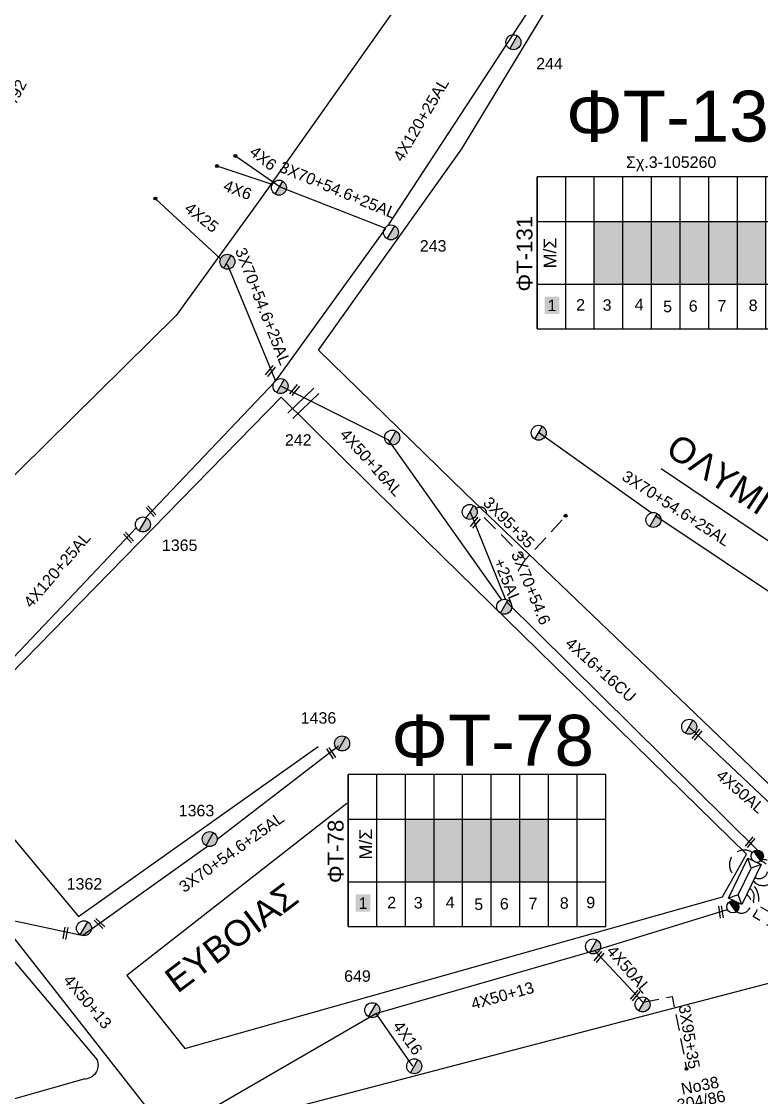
# Model space of a CAD drawing. Header units: millimetres. Extents: x 5010 to 7184, y -101 to 935.
# Drawn here: x 6154.3 to 6270.6, y 369.7 to 538.8 of the extents above; entities that cross this region are included whole.
import ezdxf
from ezdxf.enums import TextEntityAlignment as Align

# ---------------------------------------------------------------- set-up
doc = ezdxf.new("R2010")
doc.units = ezdxf.units.MM
doc.linetypes.add('DASHED', pattern=[19.05, 12.7, -6.35])
for name, color, linetype in [('Ασφαλειοκιβώτια Χ.Τ 9 αναχωρήσεων', 7, 'Continuous'), ('Γυμνά εναέρια ΧΤ (3Φ)   4x50AL', 7, 'Continuous'), ('Γυμνά εναέρια ΧΤ και ΦΟΠ (3Φ)   4x16+16CU', 7, 'Continuous'), ('Γυμνά εναέρια ΧΤ και ΦΟΠ (3Φ)   4x50+16AL', 7, 'Continuous'), ('Εναέρια παροχή ΧΤ 4x16', 7, 'SYN_LINE'), ('Επιγραφές - Σχήματα', 7, 'Continuous'), ('Καλώδια ΧΤ   2x6AL', 7, 'DASHED'), ('Καλώδια ΧΤ   3x150+50AL', 7, 'DASHED'), ('Καλώδια ΧΤ   3x95+35CU', 7, 'DASHED'), ('Καλώδια ΧΤ   3x95+50CU', 7, 'DASHED'), ('Καλώδια ΧΤ   4x25CU', 7, 'DASHED'), ('Καλώδια ΧΤ   4X50+13', 7, 'Continuous'), ('Καλώδια ΧΤ   4x6CU', 7, 'DASHED'), ('Μηχανική τομή', 7, 'Continuous'), ('Στύλος Ξύλινος', 7, 'Continuous'), ('Στύλος Ξύλινος @ 1', 7, 'Continuous'), ('Στύλος ΦΜ', 7, 'Continuous'), ('Στύλος ΦΜ @ 1', 7, 'Continuous'), ('Συνδέσεις', 7, 'Continuous'), ('Συνεστραμμένα ΧΤ   3x70+54.6+25AL', 7, 'SYN_LINE'), ('Συνεστραμμένα ΧΤ   4x120+25AL', 7, 'SYN_LINE'), ('Τομή', 7, 'Continuous'), ('Υποσταθμός εναέριος 2 στύλων', 7, 'Continuous'), ('Υποσταθμός πόλεως', 7, 'Continuous'), ('Υπόβαθρο ΔΕΗ', 7, 'Continuous')]:
    doc.layers.add(name, color=color, linetype=linetype)
doc.styles.get("Standard").update_dxf_attribs({"font": 'arial.ttf'})
doc.linetypes.add('SYN_LINE', pattern='A,0.5,-0.0001,["/\\/\\/\\/",Standard,S=0.1,R=0,X=0,Y=-0.05],-0.25', length=0.7501)

# ---------------------------------------------------------------- blocks, each defined once
blk = doc.blocks.new('ΑΣΦΑΛΕΙΟΚΙΒΩΤΙΟ ΥΠΟΣΤΑΘΜΟΥ 9 ΑΝΑΧΩΡΗΣΕΩΝ')
at = {"layer": 'Ασφαλειοκιβώτια Χ.Τ 9 αναχωρήσεων', "ltscale": 40}
for p, q in [((-23.8, 40.36), (24.02, 40.36)), ((-9.72, 40.36), (-9.72, -40.64)), ((9.94, 40.36), (9.94, -40.64)), ((-23.8, 31.36), (24.02, 31.36)), ((-23.8, 22.36), (24.02, 22.36)), ((-23.8, 13.36), (24.02, 13.36)), ((-23.8, 4.36), (24.02, 4.36)), ((-23.8, -4.64), (24.02, -4.64)), ((-23.8, -13.64), (24.02, -13.64)), ((-23.8, -22.64), (24.02, -22.64)), ((-23.8, -31.64), (24.02, -31.64))]:
    blk.add_line(p, q, dxfattribs=at)
at = {"layer": 'Ασφαλειοκιβώτια Χ.Τ 9 αναχωρήσεων'}
blk.add_lwpolyline([(-23.8, -40.64), (24.02, -40.64), (24.02, 40.36), (-23.8, 40.36)], close=True, dxfattribs=at)
for s, p in [('1', (-18.22, 37.06)), ('2', (-18.02, 28.07)), ('3', (-18.09, 19.73)), ('4', (-17.94, 9.66)), ('5', (-18.55, 0.71)), ('6', (-18.4, -7.35)), ('7', (-18.34, -16.37)), ('8', (-18.19, -26.2)), ('9', (-18.02, -34.53))]:
    blk.add_text(s, height=3.6, rotation=270, dxfattribs=at).set_placement(p)
at = {"layer": 'Ασφαλειοκιβώτια Χ.Τ 9 αναχωρήσεων', "ltscale": 40}
for tag, height, p in [('ΟΝΟΜΑ', 5, (-0.16, 44.31)), ('ΚΕΙΜΕΝΟ 1', 2, (17.06, 35.59)), ('ΚΕΙΜΕΝΟ 2', 2, (17.06, 26.88)), ('ΚΕΙΜΕΝΟ 3', 2, (17.06, 17.69)), ('ΚΕΙΜΕΝΟ 4', 2, (17.06, 8.71)), ('ΚΕΙΜΕΝΟ 5', 2, (17.06, -0.13)), ('ΚΕΙΜΕΝΟ 6', 2, (17.06, -9.05)), ('ΚΕΙΜΕΝΟ 7', 2, (17.06, -18.13)), ('ΚΕΙΜΕΝΟ 8', 2, (17.06, -26.85)), ('ΚΕΙΜΕΝΟ 9', 2, (17.06, -35.99)), ('ΣΧ', 2, (-0.1, -42.64))]:
    blk.add_attdef(tag, text='', height=height, dxfattribs=at).set_placement(p, align=Align.MIDDLE_CENTER)
blk = doc.blocks.new('ΥΠΟΣΤΑΘΜΟΣ ΕΝΑΕΡΙΟΣ ΕΠΙ 2 ΣΤΥΛΩΝ')
at = {"layer": 'Υποσταθμός εναέριος 2 στύλων', "linetype": 'Continuous'}
for points in [[(-11.97, -2.11, 0.574793), (-8.45, -0.07, 0.268822), (-9.64, 1.98)], [(9.68, -2.15, 0.574793), (13.19, -0.1, 0.268822), (12.01, 1.95)]]:
    blk.add_hatch(color=256, dxfattribs=at).paths.add_polyline_path(points)
for p, q in [((-11.97, -2.11), (-9.64, 1.98)), ((9.68, -2.15), (12.01, 1.95))]:
    blk.add_line(p, q, dxfattribs=at)
for centre in [(-10.81, -0.07), (10.84, -0.1)]:
    blk.add_circle(centre, 2.36, dxfattribs=at)
at = {"layer": 'Υποσταθμός πόλεως', "linetype": 'Continuous', "ltscale": 40}
blk.add_lwpolyline([(-8.57, 2.82), (8.57, 2.82), (8.57, -2.82), (-8.57, -2.82)], close=True, dxfattribs=at)
for points in [[(-5.75, 0), (-8.57, 2.82)], [(-8.57, -2.82), (-5.75, 0)], [(-5.75, 0), (5.75, 0)], [(5.75, 0), (8.57, 2.82)], [(8.57, -2.82), (5.75, 0)]]:
    blk.add_lwpolyline(points, dxfattribs=at)
at = {"layer": 'Υποσταθμός εναέριος 2 στύλων', "ltscale": 40, "flags": 1}
for tag, p in [('ΜΕΤΑΣΧΗΜΑΤΙΣΜΟΣ', (14.09, 2.51)), ('ΙΣΧΥΣ', (14.07, -0.28)), ('ΑΡΙΘΜΟΣ', (14.19, -3))]:
    blk.add_attdef(tag, p, '', height=1.8, dxfattribs=at)
blk = doc.blocks.new('ΥΠΑΡΧΩΝ ΤΣΙΜΕΝΤΕΝΙΟΣ ΣΤΥΛΟΣ')
at = {"layer": 'Στύλος ΦΜ'}
blk.add_hatch(color=256, dxfattribs=at).paths.add_polyline_path([(-1.29, -2.28, 0.574793), (2.62, 0, 0.268822), (1.3, 2.27)])
blk.add_line((-1.29, -2.28), (1.3, 2.27), dxfattribs=at)
blk.add_circle((0, 0), 2.62, dxfattribs=at)
at = {"layer": 'Στύλος ΦΜ', "flags": 4}
for tag, p in [('ΑΡΙΘΜΟΣ', (-4.68, 8.05)), ('ΤΥΠΟΣ', (-4.91, 3.03))]:
    blk.add_attdef(tag, p, '', height=4, dxfattribs=at)
blk = doc.blocks.new('ΤΟΜΗ')
at = {"layer": 'Τομή', "ltscale": 40}
for p, q in [((-5.68, 0), (5.68, 0)), ((5.68, -2.33), (-5.68, -2.33))]:
    blk.add_line(p, q, dxfattribs=at)
blk = doc.blocks.new('ΥΠΑΡΧΩΝ ΞΥΛΙΝΟΣ ΣΤΥΛΟΣ')
at = {"layer": 'Στύλος Ξύλινος'}
h = blk.add_hatch(color=7, dxfattribs=at)
h.paths.add_polyline_path([(-2.62, 0, 0.270008), (-1.29, -2.28), (1.3, 2.27, 0.576266)])
h.paths.add_polyline_path([(-1.29, -2.28, 0.574793), (2.62, 0, 0.268822), (1.3, 2.27)])
at = {"layer": 'Στύλος Ξύλινος', "color": 7}
blk.add_line((-1.29, -2.28), (1.3, 2.27), dxfattribs=at)
blk.add_circle((0, 0), 2.62, dxfattribs=at)
at = {"layer": 'Στύλος Ξύλινος', "flags": 4}
for tag, p in [('ΑΡΙΘΜΟΣ', (-4.91, 8.6)), ('ΤΥΠΟΣ', (-4.85, 3.39))]:
    blk.add_attdef(tag, p, '', height=4, dxfattribs=at)
blk = doc.blocks.new('_ΣΥΝΔΕΣΗ')
at = {"layer": 'Συνδέσεις', "linetype": 'SYN_LINE', "ltscale": 40}
blk.add_hatch(color=256, dxfattribs=at).paths.add_polyline_path([(0.5, -0.01, 1), (-0.5, -0.01, 1)])
at = {"layer": 'Συνδέσεις'}
blk.add_circle((0, -0.01), 0.5, dxfattribs=at)
blk = doc.blocks.new('ΜΗΧΑΝΙΚΗ ΤΟΜΗ')
at = {"layer": 'Μηχανική τομή', "ltscale": 40}
for p, q in [((-1.89, 0.78), (1.89, 0.78)), ((1.89, 0), (-1.89, 0))]:
    blk.add_line(p, q, dxfattribs=at)

msp = doc.modelspace()

# ---------------------------------------------------------------- hatches: boundary and pattern name
at = {"layer": 'Ασφαλειοκιβώτια Χ.Τ 9 αναχωρήσεων'}
for color, points in [(133, [(6244.35, 507.37), (6244.35, 497.54), (6248.85, 497.54), (6248.85, 507.37)]), (30, [(6248.85, 507.37), (6248.85, 497.54), (6253.35, 497.54), (6253.35, 507.37)]), (5, [(6253.35, 507.37), (6253.35, 497.54), (6257.85, 497.54), (6257.85, 507.37)]), (1, [(6257.85, 507.37), (6257.85, 497.54), (6262.35, 497.54), (6262.35, 507.37)]), (2, [(6262.35, 507.37), (6262.35, 497.54), (6266.85, 497.54), (6266.85, 507.37)]), (62, [(6266.85, 507.37), (6266.85, 497.54), (6271.35, 497.54), (6271.35, 507.37)]), (27, [(6236.55, 492.84), (6238.85, 492.84), (6238.85, 495.55), (6236.55, 495.55)]), (151, [(6214.63, 413.43), (6214.63, 403.61), (6219.13, 403.61), (6219.13, 413.43)]), (1, [(6219.13, 413.43), (6219.13, 403.61), (6223.63, 403.61), (6223.63, 413.43)]), (85, [(6223.63, 413.43), (6223.63, 403.61), (6228.13, 403.61), (6228.13, 413.43)]), (2, [(6228.13, 413.43), (6228.13, 403.61), (6232.63, 403.61), (6232.63, 413.43)]), (62, [(6232.63, 413.43), (6232.63, 403.61), (6237.13, 403.61), (6237.13, 413.43)]), (6, [(6206.83, 398.9), (6209.14, 398.9), (6209.14, 401.61), (6206.83, 401.61)])]:
    msp.add_hatch(color=color, dxfattribs=at).paths.add_polyline_path(points)

# ---------------------------------------------------------------- linework, layer by layer
at = {"layer": 'Γυμνά εναέρια ΧΤ (3Φ)   4x50AL', "color": 151, "flags": 128}
msp.add_lwpolyline([(6280.71, 407.67), (6259.24, 427.97)], dxfattribs=at)
at = {"layer": 'Γυμνά εναέρια ΧΤ (3Φ)   4x50AL', "color": 85, "linetype": 'Continuous', "ltscale": 0.2, "flags": 128}
msp.add_lwpolyline([(6244.37, 392.82), (6251.98, 384.7)], dxfattribs=at)
at = {"layer": 'Γυμνά εναέρια ΧΤ και ΦΟΠ (3Φ)   4x16+16CU', "color": 1, "linetype": 'SYN_LINE', "ltscale": 15, "flags": 128}
for points in [[(6224.78, 461.87), (6230.39, 447.99)], [(6230.54, 447.61), (6270.05, 408.52)]]:
    msp.add_lwpolyline(points, dxfattribs=at)
at = {"layer": 'Γυμνά εναέρια ΧΤ και ΦΟΠ (3Φ)   4x50+16AL', "color": 1, "flags": 128}
msp.add_lwpolyline([(6195.12, 481.48), (6211.87, 473.1), (6229.76, 447.93)], dxfattribs=at)
at = {"layer": 'Εναέρια παροχή ΧΤ 4x16', "color": 85, "linetype": 'SYN_LINE', "ltscale": 10, "flags": 128}
msp.add_lwpolyline([(6209.99, 382.93), (6215.73, 374.62)], dxfattribs=at)
at = {"layer": 'Επιγραφές - Σχήματα', "color": 1, "linetype": 'DASHED', "ltscale": 0.2}
msp.add_arc((6267.92, 406.28), 2.32, 55.8096, 246.3712, dxfattribs=at)
at = {"layer": 'Επιγραφές - Σχήματα', "color": 151, "linetype": 'DASHED', "ltscale": 0.2}
msp.add_arc((6270.94, 405.05), 2.04, 218.836, 94.5241, dxfattribs=at)
at = {"layer": 'Επιγραφές - Σχήματα', "color": 85, "linetype": 'DASHED', "ltscale": 0.2}
msp.add_arc((6267.47, 400.25), 1.57, 239.5259, 58.4038, dxfattribs=at)
at = {"layer": 'Καλώδια ΧΤ   2x6AL', "color": 30, "linetype": 'SYN_LINE', "ltscale": 10, "flags": 128}
msp.add_lwpolyline([(6194.93, 512.8), (6187.92, 517.67)], dxfattribs=at)
at = {"layer": 'Καλώδια ΧΤ   3x150+50AL', "color": 62, "linetype": 'DASHED', "ltscale": 0.2, "flags": 128}
msp.add_lwpolyline([(6349.32, 452.84), (6334.9, 462.63), (6317.63, 438.71), (6313.82, 438.71), (6303.33, 422.79), (6303.73, 420.8), (6281.5, 390.97), (6269.33, 398.13, 0.381831), (6269.16, 403.37, 0.365539)], format="xyb", dxfattribs=at)
at = {"layer": 'Καλώδια ΧΤ   3x150+50AL', "color": 6, "ltscale": 0.2}
msp.add_arc((6270.25, 405.5), 1.4, 241.7941, 76.7515, dxfattribs=at)
at = {"layer": 'Καλώδια ΧΤ   3x95+35CU', "color": 1, "linetype": 'DASHED', "ltscale": 0.2, "flags": 128}
msp.add_lwpolyline([(6225.68, 462.15, -1.142687), (6227.02, 460.88, -0.206525)], format="xyb", dxfattribs=at)
msp.add_lwpolyline([(6227.02, 460.88), (6233.54, 454.25), (6239.87, 461.11)], dxfattribs=at)
at = {"layer": 'Καλώδια ΧΤ   3x95+35CU', "color": 85, "linetype": 'DASHED', "ltscale": 0.2, "flags": 128}
msp.add_lwpolyline([(6251.98, 384.7), (6256.61, 385.58), (6258.87, 374.19)], dxfattribs=at)
at = {"layer": 'Καλώδια ΧΤ   3x95+50CU', "color": 2, "linetype": 'DASHED', "ltscale": 0.2, "flags": 128}
msp.add_lwpolyline([(6268.79, 402.61, -0.322793), (6269.37, 400.73, 0.310262), (6269.52, 400.2), (6292.54, 387.22), (6283.67, 375.44)], format="xyb", dxfattribs=at)
at = {"layer": 'Καλώδια ΧΤ   4x25CU', "color": 30, "linetype": 'SYN_LINE', "ltscale": 15, "flags": 128}
msp.add_lwpolyline([(6185.56, 501.52), (6175.3, 511.01)], dxfattribs=at)
at = {"layer": 'Καλώδια ΧΤ   4X50+13', "color": 85, "flags": 128}
msp.add_lwpolyline([(6132.81, 417.62), (6150.41, 398.06), (6177.23, 363.96), (6209.99, 382.93), (6244.37, 392.82), (6265.28, 399.23)], dxfattribs=at)
at = {"layer": 'Καλώδια ΧΤ   4x6CU', "color": 30, "linetype": 'SYN_LINE', "ltscale": 10, "flags": 128}
msp.add_lwpolyline([(6193.69, 513.21), (6185.03, 516.07)], dxfattribs=at)
at = {"layer": 'Συνεστραμμένα ΧΤ   3x70+54.6+25AL', "color": 30, "linetype": 'SYN_LINE', "ltscale": 20, "flags": 128}
for points in [[(6211.55, 506.26), (6194.93, 512.8), (6194.83, 512.84)], [(6194.21, 482.39), (6186.77, 500.4), (6186.44, 500.71)]]:
    msp.add_lwpolyline(points, dxfattribs=at)
at = {"layer": 'Συνεστραμμένα ΧΤ   3x70+54.6+25AL', "color": 151, "linetype": 'SYN_LINE', "ltscale": 20, "flags": 128}
for points in [[(6253.28, 461.59), (6235.55, 474.2)], [(6275.7, 446.59), (6254, 461.08)]]:
    msp.add_lwpolyline(points, dxfattribs=at)
at = {"layer": 'Συνεστραμμένα ΧΤ   3x70+54.6+25AL', "color": 85, "linetype": 'SYN_LINE', "ltscale": 20, "flags": 128}
for points in [[(6185.04, 410.3), (6204.09, 425)], [(6163.93, 395.21), (6183.51, 409.2)], [(6150.41, 398.06), (6163.51, 395.27)]]:
    msp.add_lwpolyline(points, dxfattribs=at)
at = {"layer": 'Συνεστραμμένα ΧΤ   4x120+25AL', "color": 30, "linetype": 'SYN_LINE', "ltscale": 20, "flags": 128}
for points in [[(6211.91, 506.76), (6211.91, 506.76), (6242.22, 553.04)], [(6194.38, 482.52), (6211.55, 506.26)], [(6173.81, 460.86), (6194.17, 482.21)], [(6132.81, 417.62), (6163.47, 449.93), (6172.3, 459.26)]]:
    msp.add_lwpolyline(points, dxfattribs=at)
at = {"layer": 'Υπόβαθρο ΔΕΗ', "flags": 128}
for points in [[(6201.34, 638.08), (6227.02, 616.13), (6249.07, 595.45, 0.046686), (6220.26, 551.1), (6191.91, 511.02), (6178.56, 492.61), (6125.31, 440.11), (6066.02, 380.22), (6024.39, 339.39), (5972.4, 324.45), (5965.77, 332.93), (6017.27, 391.54), (6045.76, 424.49), (6101.53, 490), (6120.27, 511.75), (6143.56, 549.42), (6182.14, 608.06), (6201.34, 638.08)], [(6201.34, 638.08), (6227.02, 616.13), (6249.07, 595.45, 0.046686), (6220.26, 551.1), (6191.91, 511.02), (6178.56, 492.61), (6125.31, 440.11), (6066.02, 380.22), (6024.39, 339.39), (5972.4, 324.45), (5965.77, 332.93), (6017.27, 391.54), (6045.76, 424.49), (6101.53, 490), (6120.27, 511.75), (6143.56, 549.42), (6182.14, 608.06), (6201.34, 638.08)], [(6164.07, 372.57), (6070.11, 345.92), (6067.08, 360.25), (6132.11, 415.9), (6166.15, 375.6, -0.521577), (6164.07, 372.57, 265.034591)], [(6164.07, 372.57), (6070.11, 345.92), (6067.08, 360.25), (6132.11, 415.9), (6166.15, 375.6, -0.521577), (6164.07, 372.57, 265.034591)]]:
    msp.add_lwpolyline(points, format="xyb", dxfattribs=at)
for points in [[(6280.17, 410.94), (6224.05, 464.7), (6200.95, 487.15), (6223.49, 518.78), (6240.44, 546.77), (6266, 583.42), (6305.26, 564.59), (6370.81, 533.94), (6337.75, 489.86), (6325.08, 469.52), (6300.85, 437.53), (6276.81, 453.72)], [(6280.17, 410.94), (6224.05, 464.7), (6200.95, 487.15), (6223.49, 518.78), (6240.44, 546.77), (6266, 583.42), (6305.26, 564.59), (6370.81, 533.94), (6337.75, 489.86), (6325.08, 469.52), (6300.85, 437.53), (6254.84, 468.52)], [(6264.5, 401.22), (6268.29, 407.97), (6217.9, 457.27), (6195.1, 479.78), (6141.09, 424.63), (6163.22, 398.14), (6200.9, 424.86)], [(6264.5, 401.22), (6268.29, 407.97), (6217.9, 457.27), (6195.1, 479.78), (6141.09, 424.63), (6163.22, 398.14), (6200.9, 424.86)], [(6205.41, 415.89), (6170.81, 388.86), (6179.97, 377.42), (6264.5, 401.22)], [(6205.41, 415.89), (6170.81, 388.86), (6179.97, 377.42), (6264.5, 401.22)], [(6195.84, 367.8), (6282.4, 390.46), (6356.37, 340.22)], [(6195.84, 367.8), (6282.4, 390.46), (6356.37, 340.22)]]:
    msp.add_lwpolyline(points, dxfattribs=at)

# ---------------------------------------------------------------- block references
at = {"layer": 'Ασφαλειοκιβώτια Χ.Τ 9 αναχωρήσεων', "xscale": 0.5, "yscale": 0.5, "zscale": 0.5, "rotation": 90}
for p, values in [((6255.53, 502.4), {'ΟΝΟΜΑ': 'ΦΤ-131'}), ((6225.82, 408.46), {'ΟΝΟΜΑ': 'ΦΤ-78'})]:
    msp.add_blockref('ΑΣΦΑΛΕΙΟΚΙΒΩΤΙΟ ΥΠΟΣΤΑΘΜΟΥ 9 ΑΝΑΧΩΡΗΣΕΩΝ', p, dxfattribs=at).add_auto_attribs(values)
at = {"layer": 'Μηχανική τομή'}
for p, xscale, yscale, zscale, rotation in [((6193.56, 483.77), 0.5000000000001078, 0.5000000000001078, 0.5000000000001078, 50.29139567145106), ((6197.36, 480.78), 0.5000000000001078, 0.5000000000001078, 0.5000000000001078, 50.29139567145106), ((6174.48, 461.73), 0.5000000000002257, 0.5000000000002257, 0.5000000000002257, 311.482899031438), ((6225.79, 459.92), 0.5000000000001078, 0.5000000000001078, 0.5000000000001078, 50.29139567145106), ((6170.95, 457.61), 0.5000000000002257, 0.5000000000002257, 0.5000000000002257, 311.482899031438), ((6260.65, 426.6), 0.5000000000001078, 0.5000000000001078, 0.5000000000001078, 50.29139567145106), ((6203.13, 423.92), 0.5000000000001859, 0.5000000000001859, 0.5000000000001859, 123.1811459877535), ((6269.01, 409.7), 0.5000000000001076, 0.5000000000001076, 0.5000000000001076, 50.29139567145106), ((6264.45, 398.88), 0.5000000000000442, 0.5000000000000442, 0.5000000000000442, 99.00897721027165), ((6166.39, 396.91), 0.5000000000002595, 0.5000000000002595, 0.5000000000002595, 316.3875727905166), ((6160.97, 395.56), 0.5000000000002193, 0.5000000000002193, 0.5000000000002193, 259.6492464463207), ((6245.23, 391.67), 0.5000000000001078, 0.5000000000001078, 0.5000000000001078, 50.29139567145106), ((6250.93, 385.62), 0.5000000000001078, 0.5000000000001078, 0.5000000000001078, 50.29139567145106)]:
    msp.add_blockref('ΜΗΧΑΝΙΚΗ ΤΟΜΗ', p, dxfattribs=dict(at, xscale=xscale, yscale=yscale, zscale=zscale, rotation=rotation))
at = {"layer": 'Στύλος Ξύλινος @ 1', "ltscale": 40, "xscale": 0.4499999999998181, "yscale": 0.4499999999998181, "zscale": 0.4499999999998181}
msp.add_blockref('ΥΠΑΡΧΩΝ ΞΥΛΙΝΟΣ ΣΤΥΛΟΣ', (6186.64, 501.06), dxfattribs=at)
at = {"layer": 'Στύλος Ξύλινος @ 1', "ltscale": 40}
ref = msp.add_blockref('ΥΠΑΡΧΩΝ ΞΥΛΙΝΟΣ ΣΤΥΛΟΣ', (6204.69, 425.35), dxfattribs=dict(at, xscale=0.4499999999998181, yscale=0.4499999999998181, zscale=0.4499999999998181))
ref.add_attrib('ΑΡΙΘΜΟΣ', '1436', (6198.17, 428.46), dxfattribs={"layer": 'Στύλος Ξύλινος', "height": 1.8, "flags": 4})
ref = msp.add_blockref('ΥΠΑΡΧΩΝ ΞΥΛΙΝΟΣ ΣΤΥΛΟΣ', (6183.86, 410.32), dxfattribs=dict(at, xscale=0.4499999999998181, yscale=0.4499999999998181, zscale=0.4499999999998181))
ref.add_attrib('ΑΡΙΘΜΟΣ', '1363', (6178.98, 413.9), dxfattribs={"layer": 'Στύλος Ξύλινος', "height": 1.8, "flags": 4})
at = {"layer": 'Στύλος ΦΜ @ 1', "ltscale": 40}
ref = msp.add_blockref('ΥΠΑΡΧΩΝ ΤΣΙΜΕΝΤΕΝΙΟΣ ΣΤΥΛΟΣ', (6231.63, 535.56), dxfattribs=dict(at, xscale=0.4499999999998181, yscale=0.4499999999998181, zscale=0.4499999999998181))
ref.add_attrib('ΤΥΠΟΣ', '244', (6235.2, 531.3), dxfattribs={"layer": 'Στύλος ΦΜ', "height": 1.8, "flags": 4})
ref = msp.add_blockref('ΥΠΑΡΧΩΝ ΤΣΙΜΕΝΤΕΝΙΟΣ ΣΤΥΛΟΣ', (6231.63, 535.56), dxfattribs=dict(at, xscale=0.4499999999998181, yscale=0.4499999999998181, zscale=0.4499999999998181))
ref.add_attrib('ΤΥΠΟΣ', '244', (6235.2, 531.3), dxfattribs={"layer": 'Στύλος ΦΜ', "height": 1.8, "flags": 4})
at = {"layer": 'Στύλος ΦΜ @ 1', "ltscale": 40, "xscale": 0.4499999999998181, "yscale": 0.4499999999998181, "zscale": 0.4499999999998181}
for p in [(6194.75, 512.7), (6194.75, 512.7), (6235.6, 474.18), (6235.6, 474.18), (6212.56, 473.42), (6212.56, 473.42), (6224.76, 461.73), (6224.76, 461.73), (6253.65, 460.47), (6230.18, 446.83), (6230.18, 446.83), (6259.27, 427.98), (6244.16, 393.45), (6244.16, 393.45), (6251.95, 384.33), (6251.95, 384.33), (6216.02, 374.61), (6216.02, 374.61)]:
    msp.add_blockref('ΥΠΑΡΧΩΝ ΤΣΙΜΕΝΤΕΝΙΟΣ ΣΤΥΛΟΣ', p, dxfattribs=at)
at = {"layer": 'Στύλος ΦΜ @ 1', "ltscale": 40}
ref = msp.add_blockref('ΥΠΑΡΧΩΝ ΤΣΙΜΕΝΤΕΝΙΟΣ ΣΤΥΛΟΣ', (6212.37, 505.67), dxfattribs=dict(at, xscale=0.4499999999998181, yscale=0.4499999999998181, zscale=0.4499999999998181))
ref.add_attrib('ΤΥΠΟΣ', '243', (6216.9, 502.65), dxfattribs={"layer": 'Στύλος ΦΜ', "height": 1.8, "flags": 4})
ref = msp.add_blockref('ΥΠΑΡΧΩΝ ΤΣΙΜΕΝΤΕΝΙΟΣ ΣΤΥΛΟΣ', (6212.37, 505.67), dxfattribs=dict(at, xscale=0.4499999999998181, yscale=0.4499999999998181, zscale=0.4499999999998181))
ref.add_attrib('ΤΥΠΟΣ', '243', (6216.9, 502.65), dxfattribs={"layer": 'Στύλος ΦΜ', "height": 1.8, "flags": 4})
ref = msp.add_blockref('ΥΠΑΡΧΩΝ ΤΣΙΜΕΝΤΕΝΙΟΣ ΣΤΥΛΟΣ', (6195, 481.51), dxfattribs=dict(at, xscale=0.4499999999998181, yscale=0.4499999999998181, zscale=0.4499999999998181))
ref.add_attrib('ΤΥΠΟΣ', '242', (6195.69, 472.15), dxfattribs={"layer": 'Στύλος ΦΜ', "height": 1.8, "flags": 4})
ref = msp.add_blockref('ΥΠΑΡΧΩΝ ΤΣΙΜΕΝΤΕΝΙΟΣ ΣΤΥΛΟΣ', (6173.36, 459.77), dxfattribs=dict(at, xscale=0.4499999999998181, yscale=0.4499999999998181, zscale=0.4499999999998181))
ref.add_attrib('ΤΥΠΟΣ', '1365', (6176.34, 455.6), dxfattribs={"layer": 'Στύλος ΦΜ', "height": 1.8, "flags": 4})
ref = msp.add_blockref('ΥΠΑΡΧΩΝ ΤΣΙΜΕΝΤΕΝΙΟΣ ΣΤΥΛΟΣ', (6173.36, 459.77), dxfattribs=dict(at, xscale=0.4499999999998181, yscale=0.4499999999998181, zscale=0.4499999999998181))
ref.add_attrib('ΤΥΠΟΣ', '1365', (6176.34, 455.6), dxfattribs={"layer": 'Στύλος ΦΜ', "height": 1.8, "flags": 4})
ref = msp.add_blockref('ΥΠΑΡΧΩΝ ΤΣΙΜΕΝΤΕΝΙΟΣ ΣΤΥΛΟΣ', (6164.09, 396.3), dxfattribs=dict(at, xscale=0.4499999999998181, yscale=0.4499999999998181, zscale=0.4499999999998181))
ref.add_attrib('ΤΥΠΟΣ', '1362', (6161.36, 402.38), dxfattribs={"layer": 'Στύλος ΦΜ', "height": 1.8, "flags": 4})
ref = msp.add_blockref('ΥΠΑΡΧΩΝ ΤΣΙΜΕΝΤΕΝΙΟΣ ΣΤΥΛΟΣ', (6209.43, 383.43), dxfattribs=dict(at, xscale=0.4499999999998181, yscale=0.4499999999998181, zscale=0.4499999999998181))
ref.add_attrib('ΤΥΠΟΣ', '649', (6205, 387.89), dxfattribs={"layer": 'Στύλος ΦΜ', "height": 1.8, "flags": 4})
ref = msp.add_blockref('ΥΠΑΡΧΩΝ ΤΣΙΜΕΝΤΕΝΙΟΣ ΣΤΥΛΟΣ', (6209.43, 383.43), dxfattribs=dict(at, xscale=0.4499999999998181, yscale=0.4499999999998181, zscale=0.4499999999998181))
ref.add_attrib('ΤΥΠΟΣ', '649', (6205, 387.89), dxfattribs={"layer": 'Στύλος ΦΜ', "height": 1.8, "flags": 4})
at = {"layer": 'Συνδέσεις', "xscale": 0.4500000000000455, "yscale": 0.4500000000000455, "zscale": 0.4500000000000455}
for p in [(6187.9, 517.69), (6185.01, 516.1), (6175.31, 511.01), (6239.84, 461.14), (6258.85, 374.22)]:
    msp.add_blockref('_ΣΥΝΔΕΣΗ', p, dxfattribs=at)
at = {"layer": 'Τομή', "xscale": 0.4999999999999568, "yscale": 0.4999999999999568, "zscale": 0.4999999999999568, "rotation": 43.67374534577329}
msp.add_blockref('ΤΟΜΗ', (6198.18, 479.21), dxfattribs=at)
at = {"layer": 'Υποσταθμός εναέριος 2 στύλων', "lineweight": 30, "xscale": 0.4073122270481396, "yscale": 0.4073122270481396, "zscale": 0.4073122270481396, "rotation": 64.18216655545571}
msp.add_blockref('ΥΠΟΣΤΑΘΜΟΣ ΕΝΑΕΡΙΟΣ ΕΠΙ 2 ΣΤΥΛΩΝ', (6268.02, 403.66), dxfattribs=at)

# ---------------------------------------------------------------- texts
at = {"layer": 'Γυμνά εναέρια ΧΤ (3Φ)   4x50AL'}
msp.add_text('4X50AL', height=1.8, rotation=319.2119, dxfattribs=at).set_placement((6267.36, 417.82), align=Align.MIDDLE)
at = {"layer": 'Γυμνά εναέρια ΧΤ (3Φ)   4x50AL', "ltscale": 0.2}
msp.add_text('4X50AL', height=1.8, rotation=311.0361, dxfattribs=at).set_placement((6249.77, 389.87), align=Align.MIDDLE)
at = {"layer": 'Γυμνά εναέρια ΧΤ και ΦΟΠ (3Φ)   4x16+16CU'}
msp.add_text('4X16+16CU', height=1.8, rotation=318.2667, dxfattribs=at).set_placement((6245.37, 436.93), align=Align.MIDDLE)
at = {"layer": 'Γυμνά εναέρια ΧΤ και ΦΟΠ (3Φ)   4x50+16AL'}
msp.add_text('4X50+16AL', height=1.8, rotation=312.0144, dxfattribs=at).set_placement((6209.29, 469.52), align=Align.MIDDLE)
at = {"layer": 'Εναέρια παροχή ΧΤ 4x16', "ltscale": 20}
msp.add_text('4X16', height=1.8, rotation=305.8635, dxfattribs=at).set_placement((6215.02, 379.08), align=Align.MIDDLE)
at = {"layer": 'Επιγραφές - Σχήματα', "linetype": 'DASHED', "ltscale": 0.2, "attachment_point": 1}
for s, insert, char_height, width, rotation in [('499/92', (6149.95, 523.13), 1.8, 10.8079, 61.9114), ('ΟΛΥΜΠΟΥ', (6257.53, 474.27), 4, 48.5909, 326.6933), ('Μ/Σ', (6207.38, 407.12), 2, 2.76, 90), ('ΕΥΒΟΙΑΣ', (6176.37, 389.15), 4, 48.5909, 37.0165), ('Νο38', (6257.84, 371.9), 1.8, 10.8079, 11.1618), ('304/86', (6257.21, 369.38), 1.8, 10.8079, 11.1618)]:
    msp.add_mtext(s, dxfattribs=dict(at, insert=insert, char_height=char_height, width=width, rotation=rotation))
at = {"layer": 'Επιγραφές - Σχήματα', "linetype": 'DASHED', "ltscale": 0.2, "char_height": 8, "width": 24.9768, "attachment_point": 1}
for s, insert in [('ΦΤ-131', (6239.89, 527.94)), ('ΦΤ-78', (6212.41, 429.85))]:
    msp.add_mtext(s, dxfattribs=dict(at, insert=insert))
at = {"layer": 'Επιγραφές - Σχήματα', "linetype": 'Continuous', "ltscale": 0.2, "insert": (6249.34, 517.61), "char_height": 1.8, "width": 26.5083, "attachment_point": 1}
msp.add_mtext('Σχ.3-105260', dxfattribs=at)
at = {"layer": 'Επιγραφές - Σχήματα', "linetype": 'Continuous', "ltscale": 0.2, "insert": (6236.37, 500.02), "char_height": 2, "width": 4.0385, "attachment_point": 1, "rotation": 90}
msp.add_mtext('Μ/Σ', dxfattribs=at)
at = {"layer": 'Καλώδια ΧΤ   2x6AL', "ltscale": 20}
msp.add_text('4X6', height=1.8, rotation=321.7364, dxfattribs=at).set_placement((6192.28, 517.34), align=Align.MIDDLE)
at = {"layer": 'Καλώδια ΧΤ   3x95+35CU', "ltscale": 0.2}
msp.add_text('3X95+35', height=1.8, rotation=279.1279, dxfattribs=at).set_placement((6259.3, 379.25), align=Align.MIDDLE)
at = {"layer": 'Καλώδια ΧΤ   3x95+35CU', "linetype": 'DASHED', "ltscale": 0.2, "insert": (6227.98, 464.31), "char_height": 1.8, "width": 10.8079, "attachment_point": 1, "rotation": 314.928}
msp.add_mtext('3Χ95+35', dxfattribs=at)
at = {"layer": 'Καλώδια ΧΤ   4x25CU', "ltscale": 20}
msp.add_text('4X25', height=1.8, rotation=321.7364, dxfattribs=at).set_placement((6182.61, 508.03), align=Align.MIDDLE)
at = {"layer": 'Καλώδια ΧΤ   4X50+13'}
for rotation, p in [(309.9844, (6164.66, 384.77)), (15.5405, (6229.9, 385.73))]:
    msp.add_text('4X50+13', height=1.8, rotation=rotation, dxfattribs=at).set_placement(p, align=Align.MIDDLE)
at = {"layer": 'Καλώδια ΧΤ   4x6CU', "ltscale": 20}
msp.add_text('4X6', height=1.8, rotation=339.01, dxfattribs=at).set_placement((6188.26, 512.36), align=Align.MIDDLE)
at = {"layer": 'Συνεστραμμένα ΧΤ   3x70+54.6+25AL', "ltscale": 20}
for rotation, p in [(337.5398, (6204.03, 512.35)), (291.4728, (6192.24, 494.06)), (327.1196, (6257.24, 462.32)), (35.6809, (6187.28, 408.26))]:
    msp.add_text('3X70+54.6+25AL', height=1.8, rotation=rotation, dxfattribs=at).set_placement(p, align=Align.MIDDLE)
at = {"layer": 'Συνεστραμμένα ΧΤ   3x70+54.6+25AL', "linetype": 'Continuous', "ltscale": 0.2, "insert": (6232.9, 455.81), "char_height": 1.8, "width": 5.3918, "attachment_point": 1, "rotation": 292.2954}
msp.add_mtext('3Χ70+54.6\\P+25AL', dxfattribs=at)
at = {"layer": 'Συνεστραμμένα ΧΤ   4x120+25AL', "ltscale": 20}
for rotation, p in [(59.4153, (6217.08, 523.38)), (49.4402, (6159.85, 452.65))]:
    msp.add_text('4X120+25AL', height=1.8, rotation=rotation, dxfattribs=at).set_placement(p, align=Align.MIDDLE)

doc.saveas('drawing.dxf')
